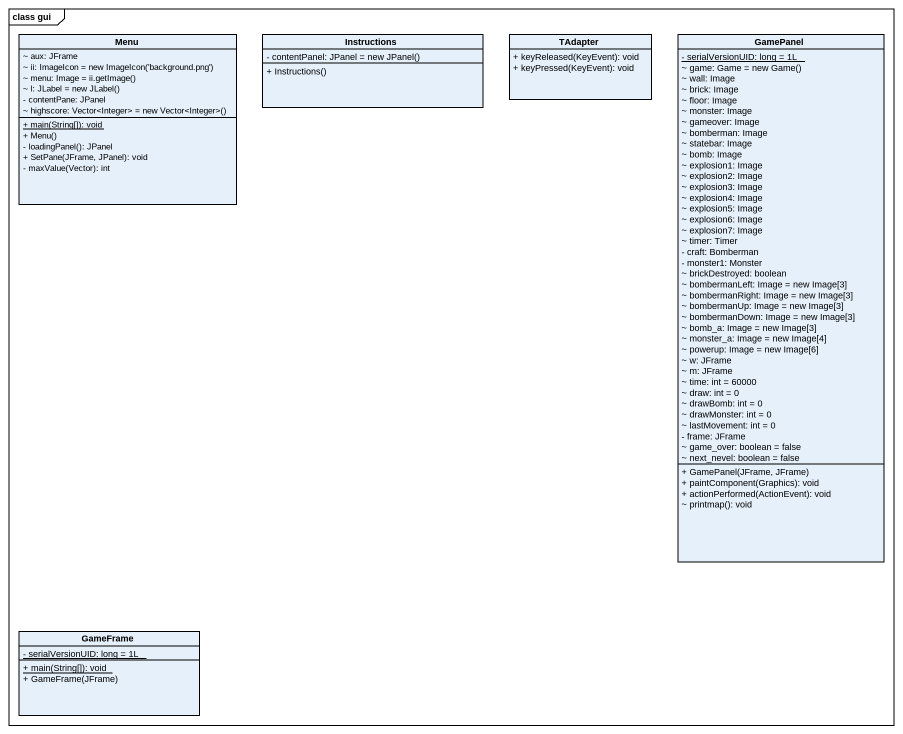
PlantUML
@startuml
mainframe class gui
hide circle
hide empty members
skinparam classAttributeIconSize 0
class Menu {
  ~ aux: JFrame
  {field} ~ ii: ImageIcon = new ImageIcon('background.png')
  {field} ~ menu: Image = ii.getImage()
  {field} ~ l: JLabel = new JLabel()
  - contentPane: JPanel
  {field} ~ highscore: Vector<Integer> = new Vector<Integer>()
  {static} + main(String[]): void
  + Menu()
  - loadingPanel(): JPanel
  + SetPane(JFrame, JPanel): void
  - maxValue(Vector): int
}
class Instructions {
  {field} - contentPanel: JPanel = new JPanel()
  + Instructions()
}
class TAdapter {
  + keyReleased(KeyEvent): void
  + keyPressed(KeyEvent): void
}
class GamePanel {
  {static} - serialVersionUID: long = 1L
  {field} ~ game: Game = new Game()
  ~ wall: Image
  ~ brick: Image
  ~ floor: Image
  ~ monster: Image
  ~ gameover: Image
  ~ bomberman: Image
  ~ statebar: Image
  ~ bomb: Image
  ~ explosion1: Image
  ~ explosion2: Image
  ~ explosion3: Image
  ~ explosion4: Image
  ~ explosion5: Image
  ~ explosion6: Image
  ~ explosion7: Image
  ~ timer: Timer
  - craft: Bomberman
  - monster1: Monster
  ~ brickDestroyed: boolean
  ~ bombermanLeft: Image = new Image[3]
  ~ bombermanRight: Image = new Image[3]
  ~ bombermanUp: Image = new Image[3]
  ~ bombermanDown: Image = new Image[3]
  ~ bomb_a: Image = new Image[3]
  ~ monster_a: Image = new Image[4]
  ~ powerup: Image = new Image[6]
  ~ w: JFrame
  ~ m: JFrame
  ~ time: int = 60000
  ~ draw: int = 0
  ~ drawBomb: int = 0
  ~ drawMonster: int = 0
  ~ lastMovement: int = 0
  - frame: JFrame
  ~ game_over: boolean = false
  ~ next_nevel: boolean = false
  + GamePanel(JFrame, JFrame)
  + paintComponent(Graphics): void
  + actionPerformed(ActionEvent): void
  ~ printmap(): void
}
class GameFrame {
  {static} - serialVersionUID: long = 1L
  {static} + main(String[]): void
  + GameFrame(JFrame)
}
@enduml
